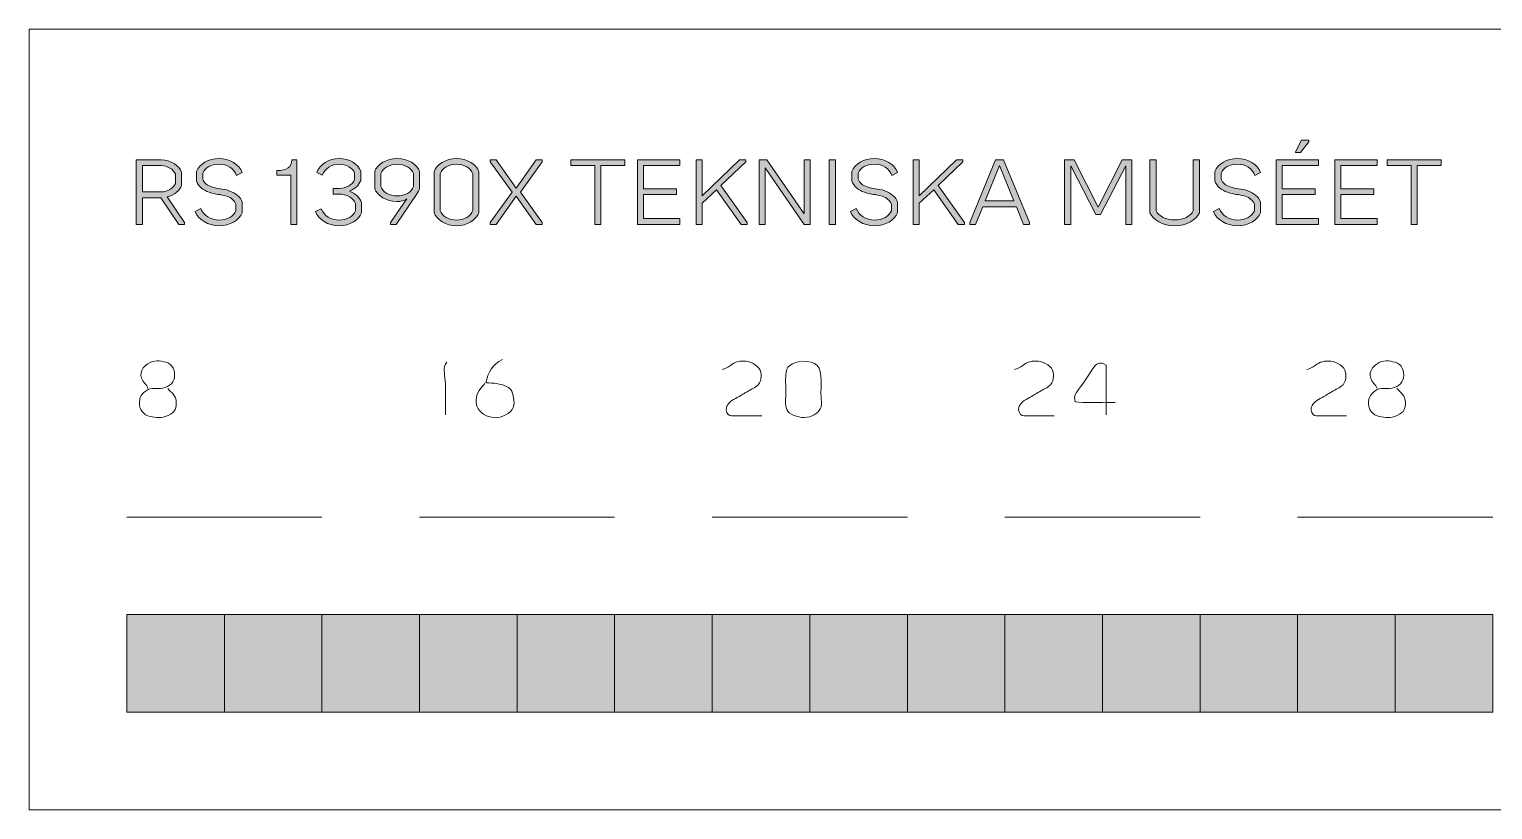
# Model space of a CAD drawing. Header units: inches. Extents: x 105 to 230, y -180 to -140.
# Drawn here: x 105 to 180, y -180 to -140 of the extents above; entities that cross this region are included whole.
import ezdxf

# ---------------------------------------------------------------- set-up
doc = ezdxf.new("R2010")
doc.units = ezdxf.units.IN
doc.header["$MEASUREMENT"] = 0
doc.layers.add('CUT', color=7, linetype='Continuous')
doc.layers.add('TYPE', color=7, linetype='Continuous')

# ---------------------------------------------------------------- blocks, each defined once
blk = doc.blocks.new('block 2')
at = {"layer": 'TYPE', "true_color": 0xffffff}
h = blk.add_hatch(color=7, dxfattribs=at)
h.dxf.hatch_style = 2
h.paths.add_polyline_path([(169.217, -146.989), (169.217, -148.178), (170.903, -148.178), (170.903, -148.473), (169.217, -148.473), (169.217, -149.705), (171.067, -149.705), (171.067, -150), (168.899, -150), (168.899, -146.694), (171.067, -146.694), (171.067, -146.989)])
h.paths.add_polyline_path([(170.144, -146.319), (169.896, -146.319), (169.896, -146.277), (170.205, -145.687), (170.575, -145.687), (170.575, -145.771)])
h = blk.add_hatch(color=7, dxfattribs=at)
h.dxf.hatch_style = 2
edge = h.paths.add_edge_path()
edge.add_spline(control_points=[(112.96, -149.906), (112.96, -149.906), (112.96, -150), (112.96, -150), (112.96, -150), (112.66, -150), (112.66, -150), (112.66, -150), (111.738, -148.632), (111.738, -148.632), (111.738, -148.632), (110.801, -148.632), (110.801, -148.632), (110.801, -148.632), (110.801, -150), (110.801, -150), (110.801, -150), (110.482, -150), (110.482, -150), (110.482, -150), (110.482, -146.694), (110.482, -146.694), (110.482, -146.694), (111.77, -146.694), (111.77, -146.694), (112.257, -146.694), (112.683, -146.979), (112.805, -147.34), (112.805, -147.34), (112.805, -147.986), (112.805, -147.986), (112.712, -148.272), (112.426, -148.506), (112.07, -148.595), (112.07, -148.595), (112.96, -149.906), (112.96, -149.906)], knot_values=[0, 0, 0, 0, 1, 1, 1, 2, 2, 2, 3, 3, 3, 4, 4, 4, 5, 5, 5, 6, 6, 6, 7, 7, 7, 8, 8, 8, 9, 9, 9, 10, 10, 10, 11, 11, 11, 12, 12, 12, 12], degree=3, periodic=1)
edge = h.paths.add_edge_path()
edge.add_spline(control_points=[(110.801, -148.337), (110.801, -148.337), (111.761, -148.337), (111.761, -148.337), (112.089, -148.337), (112.388, -148.155), (112.487, -147.897), (112.487, -147.897), (112.487, -147.429), (112.487, -147.429), (112.388, -147.171), (112.089, -146.989), (111.761, -146.989), (111.761, -146.989), (110.801, -146.989), (110.801, -146.989), (110.801, -146.989), (110.801, -148.337), (110.801, -148.337)], knot_values=[0, 0, 0, 0, 1, 1, 1, 2, 2, 2, 3, 3, 3, 4, 4, 4, 5, 5, 5, 6, 6, 6, 6], degree=3, periodic=1)
h = blk.add_hatch(color=7, dxfattribs=at)
h.dxf.hatch_style = 2
edge = h.paths.add_edge_path()
edge.add_spline(control_points=[(113.494, -149.335), (113.494, -149.335), (113.784, -149.185), (113.784, -149.185), (113.939, -149.541), (114.281, -149.78), (114.735, -149.78), (115.143, -149.78), (115.475, -149.588), (115.592, -149.307), (115.592, -149.307), (115.592, -148.956), (115.592, -148.956), (115.517, -148.773), (115.363, -148.637), (115.124, -148.558), (114.777, -148.441), (114.595, -148.483), (114.22, -148.356), (113.887, -148.244), (113.658, -148.033), (113.569, -147.775), (113.569, -147.775), (113.569, -147.293), (113.569, -147.293), (113.724, -146.895), (114.187, -146.623), (114.721, -146.623), (115.269, -146.623), (115.751, -146.909), (115.915, -147.349), (115.915, -147.349), (115.625, -147.495), (115.625, -147.495), (115.484, -147.148), (115.152, -146.914), (114.717, -146.914), (114.332, -146.914), (114.005, -147.096), (113.887, -147.382), (113.887, -147.382), (113.887, -147.691), (113.887, -147.691), (113.962, -147.874), (114.112, -147.996), (114.347, -148.075), (114.693, -148.192), (114.876, -148.15), (115.25, -148.277), (115.587, -148.389), (115.822, -148.609), (115.911, -148.867), (115.911, -148.867), (115.911, -149.401), (115.911, -149.401), (115.761, -149.789), (115.288, -150.07), (114.735, -150.07), (114.15, -150.07), (113.653, -149.756), (113.494, -149.335)], knot_values=[0, 0, 0, 0, 1, 1, 1, 2, 2, 2, 3, 3, 3, 4, 4, 4, 5, 5, 5, 6, 6, 6, 7, 7, 7, 8, 8, 8, 9, 9, 9, 10, 10, 10, 11, 11, 11, 12, 12, 12, 13, 13, 13, 14, 14, 14, 15, 15, 15, 16, 16, 16, 17, 17, 17, 18, 18, 18, 19, 19, 19, 20, 20, 20, 20], degree=3, periodic=1)
h = blk.add_hatch(color=7, dxfattribs=at)
h.dxf.hatch_style = 2
edge = h.paths.add_edge_path()
edge.add_spline(control_points=[(118.712, -146.694), (118.712, -146.694), (118.712, -150), (118.712, -150), (118.712, -150), (118.403, -150), (118.403, -150), (118.403, -150), (118.403, -147.485), (118.403, -147.485), (118.403, -147.485), (117.682, -147.485), (117.682, -147.485), (117.682, -147.485), (117.682, -147.246), (117.682, -147.246), (118.211, -147.237), (118.445, -147.064), (118.459, -146.694), (118.459, -146.694), (118.712, -146.694), (118.712, -146.694)], knot_values=[0, 0, 0, 0, 1, 1, 1, 2, 2, 2, 3, 3, 3, 4, 4, 4, 5, 5, 5, 6, 6, 6, 7, 7, 7, 7], degree=3, periodic=1)
h = blk.add_hatch(color=7, dxfattribs=at)
h.dxf.hatch_style = 2
edge = h.paths.add_edge_path()
edge.add_spline(control_points=[(122.032, -148.876), (122.032, -148.876), (122.032, -149.401), (122.032, -149.401), (121.892, -149.775), (121.428, -150.07), (120.876, -150.07), (120.318, -150.07), (119.822, -149.752), (119.672, -149.335), (119.672, -149.335), (119.963, -149.195), (119.963, -149.195), (120.103, -149.56), (120.454, -149.78), (120.876, -149.78), (121.274, -149.78), (121.616, -149.583), (121.723, -149.307), (121.723, -149.307), (121.723, -148.932), (121.723, -148.932), (121.62, -148.642), (121.269, -148.445), (120.88, -148.445), (120.88, -148.445), (120.576, -148.445), (120.576, -148.445), (120.576, -148.445), (120.576, -148.155), (120.576, -148.155), (120.576, -148.155), (120.88, -148.155), (120.88, -148.155), (121.246, -148.155), (121.569, -147.968), (121.676, -147.691), (121.676, -147.691), (121.676, -147.377), (121.676, -147.377), (121.569, -147.11), (121.246, -146.914), (120.88, -146.914), (120.492, -146.914), (120.15, -147.138), (120.019, -147.48), (120.019, -147.48), (119.733, -147.335), (119.733, -147.335), (119.883, -146.932), (120.351, -146.623), (120.88, -146.623), (121.41, -146.623), (121.85, -146.914), (121.986, -147.279), (121.986, -147.279), (121.986, -147.757), (121.986, -147.757), (121.897, -147.986), (121.686, -148.188), (121.405, -148.3), (121.714, -148.417), (121.948, -148.632), (122.032, -148.876)], knot_values=[0, 0, 0, 0, 1, 1, 1, 2, 2, 2, 3, 3, 3, 4, 4, 4, 5, 5, 5, 6, 6, 6, 7, 7, 7, 8, 8, 8, 9, 9, 9, 10, 10, 10, 11, 11, 11, 12, 12, 12, 13, 13, 13, 14, 14, 14, 15, 15, 15, 16, 16, 16, 17, 17, 17, 18, 18, 18, 19, 19, 19, 20, 20, 20, 21, 21, 21, 21], degree=3, periodic=1)
h = blk.add_hatch(color=7, dxfattribs=at)
h.dxf.hatch_style = 2
edge = h.paths.add_edge_path()
edge.add_spline(control_points=[(125.007, -147.293), (125.007, -147.293), (125.007, -148.164), (125.007, -148.164), (124.983, -148.244), (124.927, -148.351), (124.852, -148.464), (124.852, -148.464), (123.798, -150), (123.798, -150), (123.798, -150), (123.513, -150), (123.513, -150), (123.513, -150), (123.513, -149.897), (123.513, -149.897), (123.513, -149.897), (124.351, -148.693), (124.351, -148.693), (124.201, -148.792), (124.014, -148.829), (123.836, -148.829), (123.288, -148.829), (122.843, -148.529), (122.702, -148.164), (122.702, -148.164), (122.702, -147.293), (122.702, -147.293), (122.843, -146.919), (123.302, -146.623), (123.855, -146.623), (124.407, -146.623), (124.866, -146.919), (125.007, -147.293)], knot_values=[0, 0, 0, 0, 1, 1, 1, 2, 2, 2, 3, 3, 3, 4, 4, 4, 5, 5, 5, 6, 6, 6, 7, 7, 7, 8, 8, 8, 9, 9, 9, 10, 10, 10, 11, 11, 11, 11], degree=3, periodic=1)
edge = h.paths.add_edge_path()
edge.add_spline(control_points=[(124.697, -147.392), (124.585, -147.11), (124.243, -146.914), (123.855, -146.914), (123.466, -146.914), (123.124, -147.11), (123.012, -147.392), (123.012, -147.392), (123.012, -148.066), (123.012, -148.066), (123.124, -148.347), (123.466, -148.544), (123.855, -148.544), (124.243, -148.544), (124.585, -148.347), (124.697, -148.066), (124.697, -148.066), (124.697, -147.392), (124.697, -147.392)], knot_values=[0, 0, 0, 0, 1, 1, 1, 2, 2, 2, 3, 3, 3, 4, 4, 4, 5, 5, 5, 6, 6, 6, 6], degree=3, periodic=1)
h = blk.add_hatch(color=7, dxfattribs=at)
h.dxf.hatch_style = 2
edge = h.paths.add_edge_path()
edge.add_spline(control_points=[(125.742, -149.386), (125.742, -149.386), (125.742, -147.307), (125.742, -147.307), (125.878, -146.923), (126.342, -146.623), (126.894, -146.623), (127.447, -146.623), (127.911, -146.923), (128.046, -147.307), (128.046, -147.307), (128.046, -149.386), (128.046, -149.386), (127.911, -149.771), (127.447, -150.07), (126.894, -150.07), (126.342, -150.07), (125.878, -149.771), (125.742, -149.386)], knot_values=[0, 0, 0, 0, 1, 1, 1, 2, 2, 2, 3, 3, 3, 4, 4, 4, 5, 5, 5, 6, 6, 6, 6], degree=3, periodic=1)
edge = h.paths.add_edge_path()
edge.add_spline(control_points=[(127.737, -149.288), (127.737, -149.288), (127.737, -147.405), (127.737, -147.405), (127.634, -147.115), (127.283, -146.914), (126.894, -146.914), (126.505, -146.914), (126.154, -147.115), (126.051, -147.405), (126.051, -147.405), (126.051, -149.288), (126.051, -149.288), (126.154, -149.578), (126.505, -149.78), (126.894, -149.78), (127.283, -149.78), (127.634, -149.578), (127.737, -149.288)], knot_values=[0, 0, 0, 0, 1, 1, 1, 2, 2, 2, 3, 3, 3, 4, 4, 4, 5, 5, 5, 6, 6, 6, 6], degree=3, periodic=1)
h = blk.add_hatch(color=7, dxfattribs=at)
h.dxf.hatch_style = 2
h.paths.add_polyline_path([(128.623, -149.906), (129.742, -148.347), (128.623, -146.787), (128.623, -146.694), (128.927, -146.694), (129.957, -148.136), (130.983, -146.694), (131.287, -146.694), (131.287, -146.787), (130.168, -148.347), (131.287, -149.906), (131.287, -150), (130.983, -150), (129.957, -148.558), (128.922, -150), (128.623, -150)])
h = blk.add_hatch(color=7, dxfattribs=at)
h.dxf.hatch_style = 2
h.paths.add_polyline_path([(135.517, -146.989), (134.299, -146.989), (134.299, -150), (133.981, -150), (133.981, -146.989), (132.759, -146.989), (132.759, -146.694), (135.517, -146.694)])
h = blk.add_hatch(color=7, dxfattribs=at)
h.dxf.hatch_style = 2
h.paths.add_polyline_path([(136.482, -146.989), (136.482, -148.178), (138.168, -148.178), (138.168, -148.473), (136.482, -148.473), (136.482, -149.705), (138.332, -149.705), (138.332, -150), (136.164, -150), (136.164, -146.694), (138.332, -146.694), (138.332, -146.989)])
h = blk.add_hatch(color=7, dxfattribs=at)
h.dxf.hatch_style = 2
h.paths.add_polyline_path([(141.798, -149.906), (141.798, -150), (141.484, -150), (140.224, -148.225), (139.489, -148.918), (139.489, -150), (139.171, -150), (139.171, -146.694), (139.489, -146.694), (139.489, -148.534), (141.4, -146.694), (141.723, -146.694), (141.723, -146.787), (140.449, -148.01)])
h = blk.add_hatch(color=7, dxfattribs=at)
h.dxf.hatch_style = 2
h.paths.add_polyline_path([(145.02, -146.694), (145.02, -150), (144.707, -150), (142.716, -147.101), (142.716, -150), (142.407, -150), (142.407, -146.694), (142.801, -146.694), (144.711, -149.466), (144.711, -146.694)])
h = blk.add_hatch(color=7, dxfattribs=at)
h.dxf.hatch_style = 2
h.paths.add_polyline_path([(146, -146.694), (146.318, -146.694), (146.318, -150), (146, -150)])
h = blk.add_hatch(color=7, dxfattribs=at)
h.dxf.hatch_style = 2
edge = h.paths.add_edge_path()
edge.add_spline(control_points=[(147.082, -149.335), (147.082, -149.335), (147.372, -149.185), (147.372, -149.185), (147.527, -149.541), (147.868, -149.78), (148.323, -149.78), (148.73, -149.78), (149.063, -149.588), (149.18, -149.307), (149.18, -149.307), (149.18, -148.956), (149.18, -148.956), (149.105, -148.773), (148.95, -148.637), (148.711, -148.558), (148.365, -148.441), (148.182, -148.483), (147.808, -148.356), (147.475, -148.244), (147.245, -148.033), (147.157, -147.775), (147.157, -147.775), (147.157, -147.293), (147.157, -147.293), (147.311, -146.895), (147.775, -146.623), (148.309, -146.623), (148.857, -146.623), (149.339, -146.909), (149.503, -147.349), (149.503, -147.349), (149.212, -147.495), (149.212, -147.495), (149.072, -147.148), (148.739, -146.914), (148.304, -146.914), (147.92, -146.914), (147.592, -147.096), (147.475, -147.382), (147.475, -147.382), (147.475, -147.691), (147.475, -147.691), (147.55, -147.874), (147.7, -147.996), (147.934, -148.075), (148.281, -148.192), (148.463, -148.15), (148.838, -148.277), (149.175, -148.389), (149.409, -148.609), (149.498, -148.867), (149.498, -148.867), (149.498, -149.401), (149.498, -149.401), (149.348, -149.789), (148.875, -150.07), (148.323, -150.07), (147.737, -150.07), (147.241, -149.756), (147.082, -149.335)], knot_values=[0, 0, 0, 0, 1, 1, 1, 2, 2, 2, 3, 3, 3, 4, 4, 4, 5, 5, 5, 6, 6, 6, 7, 7, 7, 8, 8, 8, 9, 9, 9, 10, 10, 10, 11, 11, 11, 12, 12, 12, 13, 13, 13, 14, 14, 14, 15, 15, 15, 16, 16, 16, 17, 17, 17, 18, 18, 18, 19, 19, 19, 20, 20, 20, 20], degree=3, periodic=1)
h = blk.add_hatch(color=7, dxfattribs=at)
h.dxf.hatch_style = 2
h.paths.add_polyline_path([(152.922, -149.906), (152.922, -150), (152.608, -150), (151.349, -148.225), (150.613, -148.918), (150.613, -150), (150.295, -150), (150.295, -146.694), (150.613, -146.694), (150.613, -148.534), (152.524, -146.694), (152.847, -146.694), (152.847, -146.787), (151.573, -148.01)])
h = blk.add_hatch(color=7, dxfattribs=at)
h.dxf.hatch_style = 2
h.paths.add_polyline_path([(156.252, -149.902), (156.252, -150), (155.952, -150), (155.587, -149.096), (153.864, -149.096), (153.498, -150), (153.203, -150), (153.203, -149.906), (154.524, -146.694), (154.931, -146.694)])
h.paths.add_polyline_path([(155.465, -148.801), (154.725, -146.975), (153.985, -148.801)])
h = blk.add_hatch(color=7, dxfattribs=at)
h.dxf.hatch_style = 2
h.paths.add_polyline_path([(161.498, -146.694), (161.498, -150), (161.189, -150), (161.189, -147.003), (159.906, -149.494), (159.653, -149.494), (158.37, -147.003), (158.37, -150), (158.06, -150), (158.06, -146.694), (158.543, -146.694), (159.779, -149.115), (161.016, -146.694)])
h = blk.add_hatch(color=7, dxfattribs=at)
h.dxf.hatch_style = 2
edge = h.paths.add_edge_path()
edge.add_spline(control_points=[(162.435, -149.41), (162.435, -149.41), (162.435, -146.694), (162.435, -146.694), (162.435, -146.694), (162.754, -146.694), (162.754, -146.694), (162.754, -146.694), (162.754, -149.307), (162.754, -149.307), (162.871, -149.569), (163.236, -149.775), (163.7, -149.775), (164.163, -149.775), (164.528, -149.569), (164.646, -149.307), (164.646, -149.307), (164.646, -146.694), (164.646, -146.694), (164.646, -146.694), (164.964, -146.694), (164.964, -146.694), (164.964, -146.694), (164.964, -149.41), (164.964, -149.41), (164.805, -149.766), (164.327, -150.07), (163.7, -150.07), (163.072, -150.07), (162.594, -149.766), (162.435, -149.41)], knot_values=[0, 0, 0, 0, 1, 1, 1, 2, 2, 2, 3, 3, 3, 4, 4, 4, 5, 5, 5, 6, 6, 6, 7, 7, 7, 8, 8, 8, 9, 9, 9, 10, 10, 10, 10], degree=3, periodic=1)
h = blk.add_hatch(color=7, dxfattribs=at)
h.dxf.hatch_style = 2
edge = h.paths.add_edge_path()
edge.add_spline(control_points=[(165.686, -149.335), (165.686, -149.335), (165.976, -149.185), (165.976, -149.185), (166.13, -149.541), (166.472, -149.78), (166.927, -149.78), (167.334, -149.78), (167.667, -149.588), (167.784, -149.307), (167.784, -149.307), (167.784, -148.956), (167.784, -148.956), (167.709, -148.773), (167.554, -148.637), (167.315, -148.558), (166.969, -148.441), (166.786, -148.483), (166.412, -148.356), (166.079, -148.244), (165.849, -148.033), (165.761, -147.775), (165.761, -147.775), (165.761, -147.293), (165.761, -147.293), (165.915, -146.895), (166.379, -146.623), (166.913, -146.623), (167.461, -146.623), (167.943, -146.909), (168.107, -147.349), (168.107, -147.349), (167.816, -147.495), (167.816, -147.495), (167.676, -147.148), (167.343, -146.914), (166.908, -146.914), (166.524, -146.914), (166.196, -147.096), (166.079, -147.382), (166.079, -147.382), (166.079, -147.691), (166.079, -147.691), (166.154, -147.874), (166.304, -147.996), (166.538, -148.075), (166.885, -148.192), (167.067, -148.15), (167.442, -148.277), (167.779, -148.389), (168.013, -148.609), (168.102, -148.867), (168.102, -148.867), (168.102, -149.401), (168.102, -149.401), (167.952, -149.789), (167.479, -150.07), (166.927, -150.07), (166.341, -150.07), (165.845, -149.756), (165.686, -149.335)], knot_values=[0, 0, 0, 0, 1, 1, 1, 2, 2, 2, 3, 3, 3, 4, 4, 4, 5, 5, 5, 6, 6, 6, 7, 7, 7, 8, 8, 8, 9, 9, 9, 10, 10, 10, 11, 11, 11, 12, 12, 12, 13, 13, 13, 14, 14, 14, 15, 15, 15, 16, 16, 16, 17, 17, 17, 18, 18, 18, 19, 19, 19, 20, 20, 20, 20], degree=3, periodic=1)
h = blk.add_hatch(color=7, dxfattribs=at)
h.dxf.hatch_style = 2
h.paths.add_polyline_path([(172.224, -146.989), (172.224, -148.178), (173.91, -148.178), (173.91, -148.473), (172.224, -148.473), (172.224, -149.705), (174.074, -149.705), (174.074, -150), (171.906, -150), (171.906, -146.694), (174.074, -146.694), (174.074, -146.989)])
h = blk.add_hatch(color=7, dxfattribs=at)
h.dxf.hatch_style = 2
h.paths.add_polyline_path([(177.353, -146.989), (176.135, -146.989), (176.135, -150), (175.817, -150), (175.817, -146.989), (174.594, -146.989), (174.594, -146.694), (177.353, -146.694)])
at = {"layer": 'TYPE', "lineweight": 0}
for points in [[(170.144, -146.319), (169.896, -146.319), (169.896, -146.277), (170.205, -145.687), (170.575, -145.687), (170.575, -145.771), (170.144, -146.319)], [(128.623, -149.906), (129.742, -148.347), (128.623, -146.787), (128.623, -146.694), (128.927, -146.694), (129.957, -148.136), (130.983, -146.694), (131.287, -146.694), (131.287, -146.787), (130.168, -148.347), (131.287, -149.906), (131.287, -150), (130.983, -150), (129.957, -148.558), (128.922, -150), (128.623, -150), (128.623, -149.906)], [(135.517, -146.989), (134.299, -146.989), (134.299, -150), (133.981, -150), (133.981, -146.989), (132.759, -146.989), (132.759, -146.694), (135.517, -146.694), (135.517, -146.989)], [(136.482, -146.989), (136.482, -148.178), (138.168, -148.178), (138.168, -148.473), (136.482, -148.473), (136.482, -149.705), (138.332, -149.705), (138.332, -150), (136.164, -150), (136.164, -146.694), (138.332, -146.694), (138.332, -146.989), (136.482, -146.989)], [(141.798, -149.906), (141.798, -150), (141.484, -150), (140.224, -148.225), (139.489, -148.918), (139.489, -150), (139.171, -150), (139.171, -146.694), (139.489, -146.694), (139.489, -148.534), (141.4, -146.694), (141.723, -146.694), (141.723, -146.787), (140.449, -148.01), (141.798, -149.906)], [(145.02, -146.694), (145.02, -150), (144.707, -150), (142.716, -147.101), (142.716, -150), (142.407, -150), (142.407, -146.694), (142.801, -146.694), (144.711, -149.466), (144.711, -146.694), (145.02, -146.694)], [(146, -146.694), (146.318, -146.694), (146.318, -150), (146, -150), (146, -146.694)], [(152.922, -149.906), (152.922, -150), (152.608, -150), (151.349, -148.225), (150.613, -148.918), (150.613, -150), (150.295, -150), (150.295, -146.694), (150.613, -146.694), (150.613, -148.534), (152.524, -146.694), (152.847, -146.694), (152.847, -146.787), (151.573, -148.01), (152.922, -149.906)], [(156.252, -149.902), (156.252, -150), (155.952, -150), (155.587, -149.096), (153.864, -149.096), (153.498, -150), (153.203, -150), (153.203, -149.906), (154.524, -146.694), (154.931, -146.694), (156.252, -149.902)], [(155.465, -148.801), (154.725, -146.975), (153.985, -148.801), (155.465, -148.801)], [(161.498, -146.694), (161.498, -150), (161.189, -150), (161.189, -147.003), (159.906, -149.494), (159.653, -149.494), (158.37, -147.003), (158.37, -150), (158.06, -150), (158.06, -146.694), (158.543, -146.694), (159.779, -149.115), (161.016, -146.694), (161.498, -146.694)], [(169.217, -146.989), (169.217, -148.178), (170.903, -148.178), (170.903, -148.473), (169.217, -148.473), (169.217, -149.705), (171.067, -149.705), (171.067, -150), (168.899, -150), (168.899, -146.694), (171.067, -146.694), (171.067, -146.989), (169.217, -146.989)], [(172.224, -146.989), (172.224, -148.178), (173.91, -148.178), (173.91, -148.473), (172.224, -148.473), (172.224, -149.705), (174.074, -149.705), (174.074, -150), (171.906, -150), (171.906, -146.694), (174.074, -146.694), (174.074, -146.989), (172.224, -146.989)], [(177.353, -146.989), (176.135, -146.989), (176.135, -150), (175.817, -150), (175.817, -146.989), (174.594, -146.989), (174.594, -146.694), (177.353, -146.694), (177.353, -146.989)]]:
    blk.add_lwpolyline(points, dxfattribs=at)
for points, knots in [([(112.96, -149.906), (112.96, -149.906), (112.96, -150), (112.96, -150), (112.96, -150), (112.66, -150), (112.66, -150), (112.66, -150), (111.738, -148.632), (111.738, -148.632), (111.738, -148.632), (110.801, -148.632), (110.801, -148.632), (110.801, -148.632), (110.801, -150), (110.801, -150), (110.801, -150), (110.482, -150), (110.482, -150), (110.482, -150), (110.482, -146.694), (110.482, -146.694), (110.482, -146.694), (111.77, -146.694), (111.77, -146.694), (112.257, -146.694), (112.683, -146.979), (112.805, -147.34), (112.805, -147.34), (112.805, -147.986), (112.805, -147.986), (112.712, -148.272), (112.426, -148.506), (112.07, -148.595), (112.07, -148.595), (112.96, -149.906), (112.96, -149.906)], [0, 0, 0, 0, 1, 1, 1, 2, 2, 2, 3, 3, 3, 4, 4, 4, 5, 5, 5, 6, 6, 6, 7, 7, 7, 8, 8, 8, 9, 9, 9, 10, 10, 10, 11, 11, 11, 12, 12, 12, 12]), ([(110.801, -148.337), (110.801, -148.337), (111.761, -148.337), (111.761, -148.337), (112.089, -148.337), (112.388, -148.155), (112.487, -147.897), (112.487, -147.897), (112.487, -147.429), (112.487, -147.429), (112.388, -147.171), (112.089, -146.989), (111.761, -146.989), (111.761, -146.989), (110.801, -146.989), (110.801, -146.989), (110.801, -146.989), (110.801, -148.337), (110.801, -148.337)], [0, 0, 0, 0, 1, 1, 1, 2, 2, 2, 3, 3, 3, 4, 4, 4, 5, 5, 5, 6, 6, 6, 6]), ([(113.494, -149.335), (113.494, -149.335), (113.784, -149.185), (113.784, -149.185), (113.939, -149.541), (114.281, -149.78), (114.735, -149.78), (115.143, -149.78), (115.475, -149.588), (115.592, -149.307), (115.592, -149.307), (115.592, -148.956), (115.592, -148.956), (115.517, -148.773), (115.363, -148.637), (115.124, -148.558), (114.777, -148.441), (114.595, -148.483), (114.22, -148.356), (113.887, -148.244), (113.658, -148.033), (113.569, -147.775), (113.569, -147.775), (113.569, -147.293), (113.569, -147.293), (113.724, -146.895), (114.187, -146.623), (114.721, -146.623), (115.269, -146.623), (115.751, -146.909), (115.915, -147.349), (115.915, -147.349), (115.625, -147.495), (115.625, -147.495), (115.484, -147.148), (115.152, -146.914), (114.717, -146.914), (114.332, -146.914), (114.005, -147.096), (113.887, -147.382), (113.887, -147.382), (113.887, -147.691), (113.887, -147.691), (113.962, -147.874), (114.112, -147.996), (114.347, -148.075), (114.693, -148.192), (114.876, -148.15), (115.25, -148.277), (115.587, -148.389), (115.822, -148.609), (115.911, -148.867), (115.911, -148.867), (115.911, -149.401), (115.911, -149.401), (115.761, -149.789), (115.288, -150.07), (114.735, -150.07), (114.15, -150.07), (113.653, -149.756), (113.494, -149.335)], [0, 0, 0, 0, 1, 1, 1, 2, 2, 2, 3, 3, 3, 4, 4, 4, 5, 5, 5, 6, 6, 6, 7, 7, 7, 8, 8, 8, 9, 9, 9, 10, 10, 10, 11, 11, 11, 12, 12, 12, 13, 13, 13, 14, 14, 14, 15, 15, 15, 16, 16, 16, 17, 17, 17, 18, 18, 18, 19, 19, 19, 20, 20, 20, 20]), ([(118.712, -146.694), (118.712, -146.694), (118.712, -150), (118.712, -150), (118.712, -150), (118.403, -150), (118.403, -150), (118.403, -150), (118.403, -147.485), (118.403, -147.485), (118.403, -147.485), (117.682, -147.485), (117.682, -147.485), (117.682, -147.485), (117.682, -147.246), (117.682, -147.246), (118.211, -147.237), (118.445, -147.064), (118.459, -146.694), (118.459, -146.694), (118.712, -146.694), (118.712, -146.694)], [0, 0, 0, 0, 1, 1, 1, 2, 2, 2, 3, 3, 3, 4, 4, 4, 5, 5, 5, 6, 6, 6, 7, 7, 7, 7]), ([(122.032, -148.876), (122.032, -148.876), (122.032, -149.401), (122.032, -149.401), (121.892, -149.775), (121.428, -150.07), (120.876, -150.07), (120.318, -150.07), (119.822, -149.752), (119.672, -149.335), (119.672, -149.335), (119.963, -149.195), (119.963, -149.195), (120.103, -149.56), (120.454, -149.78), (120.876, -149.78), (121.274, -149.78), (121.616, -149.583), (121.723, -149.307), (121.723, -149.307), (121.723, -148.932), (121.723, -148.932), (121.62, -148.642), (121.269, -148.445), (120.88, -148.445), (120.88, -148.445), (120.576, -148.445), (120.576, -148.445), (120.576, -148.445), (120.576, -148.155), (120.576, -148.155), (120.576, -148.155), (120.88, -148.155), (120.88, -148.155), (121.246, -148.155), (121.569, -147.968), (121.676, -147.691), (121.676, -147.691), (121.676, -147.377), (121.676, -147.377), (121.569, -147.11), (121.246, -146.914), (120.88, -146.914), (120.492, -146.914), (120.15, -147.138), (120.019, -147.48), (120.019, -147.48), (119.733, -147.335), (119.733, -147.335), (119.883, -146.932), (120.351, -146.623), (120.88, -146.623), (121.41, -146.623), (121.85, -146.914), (121.986, -147.279), (121.986, -147.279), (121.986, -147.757), (121.986, -147.757), (121.897, -147.986), (121.686, -148.188), (121.405, -148.3), (121.714, -148.417), (121.948, -148.632), (122.032, -148.876)], [0, 0, 0, 0, 1, 1, 1, 2, 2, 2, 3, 3, 3, 4, 4, 4, 5, 5, 5, 6, 6, 6, 7, 7, 7, 8, 8, 8, 9, 9, 9, 10, 10, 10, 11, 11, 11, 12, 12, 12, 13, 13, 13, 14, 14, 14, 15, 15, 15, 16, 16, 16, 17, 17, 17, 18, 18, 18, 19, 19, 19, 20, 20, 20, 21, 21, 21, 21]), ([(125.007, -147.293), (125.007, -147.293), (125.007, -148.164), (125.007, -148.164), (124.983, -148.244), (124.927, -148.351), (124.852, -148.464), (124.852, -148.464), (123.798, -150), (123.798, -150), (123.798, -150), (123.513, -150), (123.513, -150), (123.513, -150), (123.513, -149.897), (123.513, -149.897), (123.513, -149.897), (124.351, -148.693), (124.351, -148.693), (124.201, -148.792), (124.014, -148.829), (123.836, -148.829), (123.288, -148.829), (122.843, -148.529), (122.702, -148.164), (122.702, -148.164), (122.702, -147.293), (122.702, -147.293), (122.843, -146.919), (123.302, -146.623), (123.855, -146.623), (124.407, -146.623), (124.866, -146.919), (125.007, -147.293)], [0, 0, 0, 0, 1, 1, 1, 2, 2, 2, 3, 3, 3, 4, 4, 4, 5, 5, 5, 6, 6, 6, 7, 7, 7, 8, 8, 8, 9, 9, 9, 10, 10, 10, 11, 11, 11, 11]), ([(124.697, -147.392), (124.585, -147.11), (124.243, -146.914), (123.855, -146.914), (123.466, -146.914), (123.124, -147.11), (123.012, -147.392), (123.012, -147.392), (123.012, -148.066), (123.012, -148.066), (123.124, -148.347), (123.466, -148.544), (123.855, -148.544), (124.243, -148.544), (124.585, -148.347), (124.697, -148.066), (124.697, -148.066), (124.697, -147.392), (124.697, -147.392)], [0, 0, 0, 0, 1, 1, 1, 2, 2, 2, 3, 3, 3, 4, 4, 4, 5, 5, 5, 6, 6, 6, 6]), ([(125.742, -149.386), (125.742, -149.386), (125.742, -147.307), (125.742, -147.307), (125.878, -146.923), (126.342, -146.623), (126.894, -146.623), (127.447, -146.623), (127.911, -146.923), (128.046, -147.307), (128.046, -147.307), (128.046, -149.386), (128.046, -149.386), (127.911, -149.771), (127.447, -150.07), (126.894, -150.07), (126.342, -150.07), (125.878, -149.771), (125.742, -149.386)], [0, 0, 0, 0, 1, 1, 1, 2, 2, 2, 3, 3, 3, 4, 4, 4, 5, 5, 5, 6, 6, 6, 6]), ([(127.737, -149.288), (127.737, -149.288), (127.737, -147.405), (127.737, -147.405), (127.634, -147.115), (127.283, -146.914), (126.894, -146.914), (126.505, -146.914), (126.154, -147.115), (126.051, -147.405), (126.051, -147.405), (126.051, -149.288), (126.051, -149.288), (126.154, -149.578), (126.505, -149.78), (126.894, -149.78), (127.283, -149.78), (127.634, -149.578), (127.737, -149.288)], [0, 0, 0, 0, 1, 1, 1, 2, 2, 2, 3, 3, 3, 4, 4, 4, 5, 5, 5, 6, 6, 6, 6]), ([(147.082, -149.335), (147.082, -149.335), (147.372, -149.185), (147.372, -149.185), (147.527, -149.541), (147.868, -149.78), (148.323, -149.78), (148.73, -149.78), (149.063, -149.588), (149.18, -149.307), (149.18, -149.307), (149.18, -148.956), (149.18, -148.956), (149.105, -148.773), (148.95, -148.637), (148.711, -148.558), (148.365, -148.441), (148.182, -148.483), (147.808, -148.356), (147.475, -148.244), (147.245, -148.033), (147.157, -147.775), (147.157, -147.775), (147.157, -147.293), (147.157, -147.293), (147.311, -146.895), (147.775, -146.623), (148.309, -146.623), (148.857, -146.623), (149.339, -146.909), (149.503, -147.349), (149.503, -147.349), (149.212, -147.495), (149.212, -147.495), (149.072, -147.148), (148.739, -146.914), (148.304, -146.914), (147.92, -146.914), (147.592, -147.096), (147.475, -147.382), (147.475, -147.382), (147.475, -147.691), (147.475, -147.691), (147.55, -147.874), (147.7, -147.996), (147.934, -148.075), (148.281, -148.192), (148.463, -148.15), (148.838, -148.277), (149.175, -148.389), (149.409, -148.609), (149.498, -148.867), (149.498, -148.867), (149.498, -149.401), (149.498, -149.401), (149.348, -149.789), (148.875, -150.07), (148.323, -150.07), (147.737, -150.07), (147.241, -149.756), (147.082, -149.335)], [0, 0, 0, 0, 1, 1, 1, 2, 2, 2, 3, 3, 3, 4, 4, 4, 5, 5, 5, 6, 6, 6, 7, 7, 7, 8, 8, 8, 9, 9, 9, 10, 10, 10, 11, 11, 11, 12, 12, 12, 13, 13, 13, 14, 14, 14, 15, 15, 15, 16, 16, 16, 17, 17, 17, 18, 18, 18, 19, 19, 19, 20, 20, 20, 20]), ([(162.435, -149.41), (162.435, -149.41), (162.435, -146.694), (162.435, -146.694), (162.435, -146.694), (162.754, -146.694), (162.754, -146.694), (162.754, -146.694), (162.754, -149.307), (162.754, -149.307), (162.871, -149.569), (163.236, -149.775), (163.7, -149.775), (164.163, -149.775), (164.528, -149.569), (164.646, -149.307), (164.646, -149.307), (164.646, -146.694), (164.646, -146.694), (164.646, -146.694), (164.964, -146.694), (164.964, -146.694), (164.964, -146.694), (164.964, -149.41), (164.964, -149.41), (164.805, -149.766), (164.327, -150.07), (163.7, -150.07), (163.072, -150.07), (162.594, -149.766), (162.435, -149.41)], [0, 0, 0, 0, 1, 1, 1, 2, 2, 2, 3, 3, 3, 4, 4, 4, 5, 5, 5, 6, 6, 6, 7, 7, 7, 8, 8, 8, 9, 9, 9, 10, 10, 10, 10]), ([(165.686, -149.335), (165.686, -149.335), (165.976, -149.185), (165.976, -149.185), (166.13, -149.541), (166.472, -149.78), (166.927, -149.78), (167.334, -149.78), (167.667, -149.588), (167.784, -149.307), (167.784, -149.307), (167.784, -148.956), (167.784, -148.956), (167.709, -148.773), (167.554, -148.637), (167.315, -148.558), (166.969, -148.441), (166.786, -148.483), (166.412, -148.356), (166.079, -148.244), (165.849, -148.033), (165.761, -147.775), (165.761, -147.775), (165.761, -147.293), (165.761, -147.293), (165.915, -146.895), (166.379, -146.623), (166.913, -146.623), (167.461, -146.623), (167.943, -146.909), (168.107, -147.349), (168.107, -147.349), (167.816, -147.495), (167.816, -147.495), (167.676, -147.148), (167.343, -146.914), (166.908, -146.914), (166.524, -146.914), (166.196, -147.096), (166.079, -147.382), (166.079, -147.382), (166.079, -147.691), (166.079, -147.691), (166.154, -147.874), (166.304, -147.996), (166.538, -148.075), (166.885, -148.192), (167.067, -148.15), (167.442, -148.277), (167.779, -148.389), (168.013, -148.609), (168.102, -148.867), (168.102, -148.867), (168.102, -149.401), (168.102, -149.401), (167.952, -149.789), (167.479, -150.07), (166.927, -150.07), (166.341, -150.07), (165.845, -149.756), (165.686, -149.335)], [0, 0, 0, 0, 1, 1, 1, 2, 2, 2, 3, 3, 3, 4, 4, 4, 5, 5, 5, 6, 6, 6, 7, 7, 7, 8, 8, 8, 9, 9, 9, 10, 10, 10, 11, 11, 11, 12, 12, 12, 13, 13, 13, 14, 14, 14, 15, 15, 15, 16, 16, 16, 17, 17, 17, 18, 18, 18, 19, 19, 19, 20, 20, 20, 20])]:
    blk.add_open_spline(points, degree=3, knots=knots, dxfattribs=at)

msp = doc.modelspace()

# ---------------------------------------------------------------- hatches: boundary and pattern name
at = {"layer": 'TYPE', "true_color": 0xf6f6f6}
h = msp.add_hatch(color=7, dxfattribs=at)
h.dxf.hatch_style = 2
h.paths.add_polyline_path([(115, -170), (110, -170), (110, -175), (115, -175)])
at = {"layer": 'TYPE', "true_color": 0xededed}
h = msp.add_hatch(color=7, dxfattribs=at)
h.dxf.hatch_style = 2
h.paths.add_polyline_path([(120, -170), (115, -170), (115, -175), (120, -175)])
at = {"layer": 'TYPE', "true_color": 0xe3e3e3}
h = msp.add_hatch(color=254, dxfattribs=at)
h.dxf.hatch_style = 2
h.paths.add_polyline_path([(125, -170), (120, -170), (120, -175), (125, -175)])
at = {"layer": 'TYPE', "true_color": 0xdadada}
h = msp.add_hatch(color=254, dxfattribs=at)
h.dxf.hatch_style = 2
h.paths.add_polyline_path([(130, -170), (125, -170), (125, -175), (130, -175)])
at = {"layer": 'TYPE', "true_color": 0xd0d0d0}
h = msp.add_hatch(color=254, dxfattribs=at)
h.dxf.hatch_style = 2
h.paths.add_polyline_path([(135, -170), (130, -170), (130, -175), (135, -175)])
at = {"layer": 'TYPE', "true_color": 0xc6c6c6}
h = msp.add_hatch(color=9, dxfattribs=at)
h.dxf.hatch_style = 2
h.paths.add_polyline_path([(140, -170), (135, -170), (135, -175), (140, -175)])
at = {"layer": 'TYPE', "true_color": 0xbdbcbc}
h = msp.add_hatch(color=9, dxfattribs=at)
h.dxf.hatch_style = 2
h.paths.add_polyline_path([(145, -170), (140, -170), (140, -175), (145, -175)])
at = {"layer": 'TYPE', "true_color": 0xb2b2b2}
h = msp.add_hatch(color=253, dxfattribs=at)
h.dxf.hatch_style = 2
h.paths.add_polyline_path([(150, -170), (145, -170), (145, -175), (150, -175)])
at = {"layer": 'TYPE', "true_color": 0xa8a8a7}
h = msp.add_hatch(color=253, dxfattribs=at)
h.dxf.hatch_style = 2
h.paths.add_polyline_path([(155, -170), (150, -170), (150, -175), (155, -175)])
at = {"layer": 'TYPE', "true_color": 0x9d9d9c}
h = msp.add_hatch(color=253, dxfattribs=at)
h.dxf.hatch_style = 2
h.paths.add_polyline_path([(160, -170), (155, -170), (155, -175), (160, -175)])
at = {"layer": 'TYPE', "true_color": 0x929292}
h = msp.add_hatch(color=252, dxfattribs=at)
h.dxf.hatch_style = 2
h.paths.add_polyline_path([(165, -170), (160, -170), (160, -175), (165, -175)])
at = {"layer": 'TYPE', "true_color": 0x878787}
h = msp.add_hatch(color=252, dxfattribs=at)
h.dxf.hatch_style = 2
h.paths.add_polyline_path([(170, -170), (165, -170), (165, -175), (170, -175)])
at = {"layer": 'TYPE', "true_color": 0x7c7c7b}
h = msp.add_hatch(color=8, dxfattribs=at)
h.dxf.hatch_style = 2
h.paths.add_polyline_path([(175, -170), (170, -170), (170, -175), (175, -175)])
at = {"layer": 'TYPE', "true_color": 0x706f6f}
h = msp.add_hatch(color=8, dxfattribs=at)
h.dxf.hatch_style = 2
h.paths.add_polyline_path([(180, -170), (175, -170), (175, -175), (180, -175)])

# ---------------------------------------------------------------- linework, layer by layer
at = {"layer": 'CUT', "lineweight": 0}
msp.add_lwpolyline([(230, -180), (105, -180), (105, -140), (230, -140), (230, -180)], dxfattribs=at)
at = {"layer": 'CUT', "color": 1, "lineweight": 5, "true_color": 0xff0000}
msp.add_lwpolyline([(110, -165), (120, -165)], dxfattribs=at)
at = {"layer": 'CUT', "color": 5, "lineweight": 5, "true_color": 0x0000ff}
msp.add_lwpolyline([(125, -165), (135, -165)], dxfattribs=at)
at = {"layer": 'CUT', "color": 3, "lineweight": 5, "true_color": 0x00ff00}
msp.add_lwpolyline([(140, -165), (150, -165)], dxfattribs=at)
at = {"layer": 'CUT', "color": 2, "lineweight": 5, "true_color": 0xffff00}
msp.add_lwpolyline([(155, -165), (165, -165)], dxfattribs=at)
at = {"layer": 'CUT', "color": 16, "lineweight": 5, "true_color": 0x800000}
msp.add_lwpolyline([(170, -165), (180, -165)], dxfattribs=at)
at = {"layer": 'TYPE', "lineweight": 0}
for points in [[(115, -170), (110, -170), (110, -175), (115, -175), (115, -170)], [(120, -170), (115, -170), (115, -175), (120, -175), (120, -170)], [(125, -170), (120, -170), (120, -175), (125, -175), (125, -170)], [(130, -170), (125, -170), (125, -175), (130, -175), (130, -170)], [(135, -170), (130, -170), (130, -175), (135, -175), (135, -170)], [(140, -170), (135, -170), (135, -175), (140, -175), (140, -170)], [(145, -170), (140, -170), (140, -175), (145, -175), (145, -170)], [(150, -170), (145, -170), (145, -175), (150, -175), (150, -170)], [(155, -170), (150, -170), (150, -175), (155, -175), (155, -170)], [(160, -170), (155, -170), (155, -175), (160, -175), (160, -170)], [(165, -170), (160, -170), (160, -175), (165, -175), (165, -170)], [(170, -170), (165, -170), (165, -175), (170, -175), (170, -170)], [(175, -170), (170, -170), (170, -175), (175, -175), (175, -170)], [(180, -170), (175, -170), (175, -175), (180, -175), (180, -170)]]:
    msp.add_lwpolyline(points, dxfattribs=at)
at = {"layer": 'TYPE', "color": 1, "lineweight": 5, "true_color": 0xff0000}
msp.add_open_spline([(112.099, -158.411), (112.283, -158.626), (112.537, -158.768), (112.536, -159.131), (112.536, -159.527), (112.393, -159.706), (111.971, -159.847), (111.676, -159.946), (111.371, -159.901), (111.084, -159.805), (110.742, -159.69), (110.591, -159.369), (110.659, -158.962), (110.702, -158.708), (111.02, -158.429), (111.294, -158.413), (111.435, -158.405), (111.577, -158.414), (111.718, -158.411), (112.071, -158.404), (112.387, -158.161), (112.437, -157.861), (112.497, -157.509), (112.351, -157.171), (112.01, -157.069), (111.712, -156.979), (111.381, -156.947), (111.082, -157.14), (110.677, -157.402), (110.607, -157.791), (110.915, -158.156), (110.982, -158.236), (111.064, -158.301), (111.083, -158.411)], degree=3, knots=[0, 0, 0, 0, 1, 1, 1, 2, 2, 2, 3, 3, 3, 4, 4, 4, 5, 5, 5, 6, 6, 6, 7, 7, 7, 8, 8, 8, 9, 9, 9, 10, 10, 10, 11, 11, 11, 11], dxfattribs=at)
at = {"layer": 'TYPE', "color": 5, "lineweight": 5, "true_color": 0x0000ff}
for points, knots in [([(126.407, -157.057), (126.164, -157.348), (126.298, -157.667), (126.314, -157.988), (126.344, -158.58), (126.323, -159.173), (126.323, -159.766)], [0, 0, 0, 0, 1, 1, 1, 2, 2, 2, 2]), ([(128.439, -158.115), (128.609, -158.129), (128.779, -158.135), (128.947, -158.159), (129.298, -158.209), (129.685, -158.316), (129.77, -158.671), (129.837, -158.951), (129.943, -159.344), (129.66, -159.589), (129.343, -159.863), (128.947, -159.992), (128.525, -159.847), (127.763, -159.586), (127.683, -158.744), (128.355, -158.157)], [0, 0, 0, 0, 1, 1, 1, 2, 2, 2, 3, 3, 3, 4, 4, 4, 5, 5, 5, 5])]:
    msp.add_open_spline(points, degree=3, knots=knots, dxfattribs=at)
msp.add_open_spline([(129.244, -156.93), (128.736, -157.164), (128.512, -157.6), (128.397, -158.115)], degree=3, dxfattribs=at)
at = {"layer": 'TYPE', "color": 3, "lineweight": 5, "true_color": 0x00ff00}
for points, knots in [([(142.536, -159.808), (142.057, -159.808), (141.577, -159.808), (141.097, -159.809), (140.955, -159.809), (140.825, -159.811), (140.754, -159.641), (140.677, -159.456), (140.722, -159.305), (140.845, -159.175), (141.045, -158.963), (141.319, -158.856), (141.563, -158.709), (141.758, -158.591), (141.955, -158.477), (142.156, -158.37), (142.49, -158.192), (142.543, -157.89), (142.488, -157.566), (142.446, -157.313), (142.037, -157.038), (141.732, -157.014), (141.439, -156.991), (141.149, -157.023), (140.934, -157.232), (140.804, -157.357), (140.648, -157.372), (140.504, -157.438)], [0, 0, 0, 0, 1, 1, 1, 2, 2, 2, 3, 3, 3, 4, 4, 4, 5, 5, 5, 6, 6, 6, 7, 7, 7, 8, 8, 8, 9, 9, 9, 9]), ([(144.526, -157.014), (143.82, -157.215), (143.764, -157.286), (143.764, -157.988), (143.764, -158.313), (143.767, -158.637), (143.763, -158.962), (143.759, -159.257), (143.723, -159.553), (144.059, -159.727), (144.405, -159.906), (144.754, -159.962), (145.118, -159.807), (145.429, -159.674), (145.63, -159.477), (145.592, -159.088), (145.557, -158.739), (145.584, -158.383), (145.584, -158.03), (145.584, -157.241), (145.366, -157.023), (144.568, -157.014)], [0, 0, 0, 0, 1, 1, 1, 2, 2, 2, 3, 3, 3, 4, 4, 4, 5, 5, 5, 6, 6, 6, 7, 7, 7, 7])]:
    msp.add_open_spline(points, degree=3, knots=knots, dxfattribs=at)
at = {"layer": 'TYPE', "color": 2, "lineweight": 5, "true_color": 0xffff00}
for points, knots in [([(157.522, -159.808), (157.043, -159.808), (156.563, -159.808), (156.083, -159.809), (155.941, -159.809), (155.811, -159.811), (155.74, -159.641), (155.663, -159.456), (155.708, -159.305), (155.831, -159.175), (156.031, -158.963), (156.305, -158.856), (156.549, -158.709), (156.744, -158.591), (156.941, -158.477), (157.142, -158.37), (157.476, -158.192), (157.529, -157.89), (157.474, -157.566), (157.432, -157.313), (157.023, -157.038), (156.718, -157.014), (156.425, -156.991), (156.135, -157.023), (155.92, -157.232), (155.79, -157.357), (155.634, -157.372), (155.49, -157.438)], [0, 0, 0, 0, 1, 1, 1, 2, 2, 2, 3, 3, 3, 4, 4, 4, 5, 5, 5, 6, 6, 6, 7, 7, 7, 8, 8, 8, 9, 9, 9, 9]), ([(160.655, -159.131), (160.514, -159.131), (160.373, -159.131), (160.189, -159.131), (160.189, -158.483), (160.189, -157.832), (160.189, -157.21), (159.857, -157.02), (159.675, -157.107), (159.505, -157.391), (159.25, -157.817), (158.957, -158.221), (158.661, -158.62), (158.542, -158.779), (158.562, -158.925), (158.6, -159.089), (159.115, -159.179), (159.632, -159.103), (160.189, -159.14), (160.189, -159.341), (160.189, -159.553), (160.189, -159.766)], [0, 0, 0, 0, 1, 1, 1, 2, 2, 2, 3, 3, 3, 4, 4, 4, 5, 5, 5, 6, 6, 6, 7, 7, 7, 7])]:
    msp.add_open_spline(points, degree=3, knots=knots, dxfattribs=at)
at = {"layer": 'TYPE', "color": 16, "lineweight": 5, "true_color": 0x800000}
for points, knots in [([(172.508, -159.808), (172.029, -159.808), (171.549, -159.808), (171.069, -159.809), (170.927, -159.809), (170.797, -159.811), (170.726, -159.641), (170.649, -159.456), (170.694, -159.305), (170.817, -159.175), (171.017, -158.963), (171.291, -158.856), (171.535, -158.709), (171.73, -158.591), (171.927, -158.477), (172.128, -158.37), (172.462, -158.192), (172.515, -157.89), (172.46, -157.566), (172.418, -157.313), (172.009, -157.038), (171.704, -157.014), (171.411, -156.991), (171.121, -157.023), (170.906, -157.232), (170.776, -157.357), (170.62, -157.372), (170.476, -157.438)], [0, 0, 0, 0, 1, 1, 1, 2, 2, 2, 3, 3, 3, 4, 4, 4, 5, 5, 5, 6, 6, 6, 7, 7, 7, 8, 8, 8, 9, 9, 9, 9]), ([(175.091, -158.411), (175.275, -158.626), (175.529, -158.768), (175.528, -159.131), (175.528, -159.527), (175.385, -159.706), (174.963, -159.847), (174.668, -159.946), (174.363, -159.901), (174.076, -159.805), (173.734, -159.69), (173.583, -159.369), (173.651, -158.962), (173.694, -158.708), (174.012, -158.429), (174.286, -158.413), (174.427, -158.405), (174.569, -158.414), (174.71, -158.411), (175.063, -158.404), (175.379, -158.161), (175.429, -157.861), (175.489, -157.509), (175.343, -157.171), (175.002, -157.069), (174.704, -156.979), (174.373, -156.947), (174.074, -157.14), (173.669, -157.402), (173.599, -157.791), (173.907, -158.156), (173.974, -158.236), (174.056, -158.301), (174.075, -158.411)], [0, 0, 0, 0, 1, 1, 1, 2, 2, 2, 3, 3, 3, 4, 4, 4, 5, 5, 5, 6, 6, 6, 7, 7, 7, 8, 8, 8, 9, 9, 9, 10, 10, 10, 11, 11, 11, 11])]:
    msp.add_open_spline(points, degree=3, knots=knots, dxfattribs=at)

# ---------------------------------------------------------------- block references
at = {"layer": 'TYPE'}
msp.add_blockref('block 2', (0, 0), dxfattribs=at)

doc.saveas('drawing.dxf')
